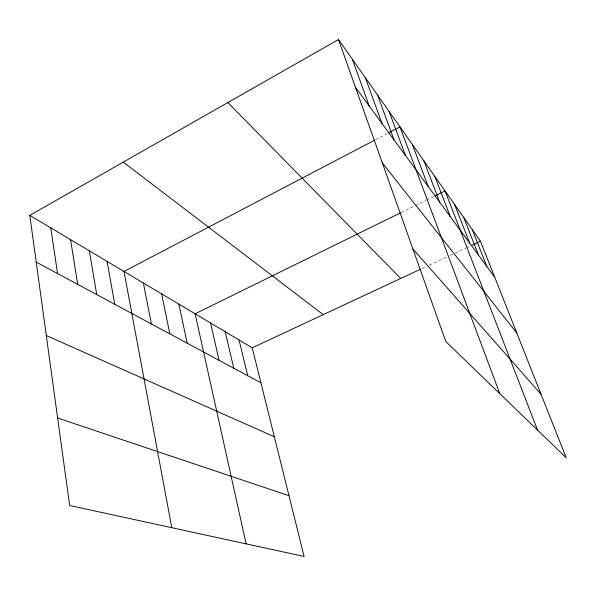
<?xml version="1.0" encoding="UTF-8"?>
<svg xmlns="http://www.w3.org/2000/svg" width="596" height="596" viewBox="0 0 596 596"><rect width="100%" height="100%" fill="white"/><g stroke="black" fill="none" stroke-linecap="round" stroke-linejoin="round"><path stroke-width="0.45" stroke-dasharray="2.98 2.23" d="M375.644 139.65L387.005 133.698M401.212 212.504L425.879 200.375M426.714 199.965L433.389 196.687M421.856 268.587L425.984 266.665M429.276 265.123L446.695 256.995M450.04 255.431L454.219 253.479M455.061 253.084L465.781 248.078M466.601 247.698L469.864 246.178"/><path stroke-width="0.89" d="M29.8 215.365L252.22 347.796L304.094 556.455L69.65 505.505L29.8 215.365L338.498 39.545L480.458 241.224L566.2 457.773L445.786 341.53L338.498 39.545M374.832 140.075L123.998 271.448L171.797 527.706M388.622 132.848L399.983 126.903L499.791 393.665M400.393 212.906L195.123 313.794L246.103 543.85M435.058 195.868L445.07 190.951L537.57 430.126M252.22 347.796L420.21 269.355M471.488 245.41L480.458 241.224M57.633 418.012L288.993 495.693M46.309 335.555L274.339 436.756M36.214 262.076L260.921 382.811M123.268 162.127L323.233 314.636M227.858 102.557L400.706 278.466M412.909 248.994L541.049 394.247M382.341 162.954L516.799 333M355.432 87.232L494.725 277.252M472.345 229.698L486.835 266.494M463.77 217.518L478.491 255.11M454.688 204.622L469.648 243.049M434.849 176.431L450.278 216.616M423.972 160.98L439.639 202.104M412.372 144.5L428.271 186.6M389.113 111.459L405.422 155.429M377.596 95.092L394.083 139.948M365.363 77.718L382.014 123.491M352.355 59.242L369.162 105.954M239.026 339.936L247.698 375.704M225.146 331.674L233.774 368.216M210.537 322.972L219.09 360.327M178.837 304.102L187.196 343.192M161.613 293.85L169.83 333.864M143.368 282.981L151.406 323.963M107.116 261.398L114.745 304.265M89.333 250.812L96.723 294.58M70.574 239.644L77.689 284.352M50.764 227.843L57.551 273.534"/></g></svg>
